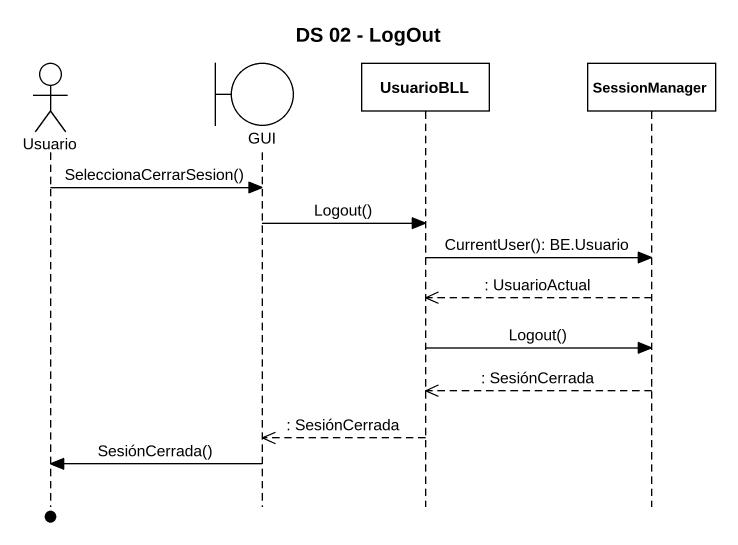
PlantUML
@startuml
title DS 02 - LogOut
hide footbox
actor Usuario
boundary GUI
participant UsuarioBLL
participant SessionManager

Usuario -> GUI : SeleccionaCerrarSesion()
GUI -> UsuarioBLL : Logout()
UsuarioBLL -> SessionManager : CurrentUser(): BE.Usuario
SessionManager -->> UsuarioBLL : : UsuarioActual
UsuarioBLL -> SessionManager : Logout()
SessionManager -->> UsuarioBLL : : SesiónCerrada
UsuarioBLL -->> GUI : : SesiónCerrada
GUI -> Usuario : SesiónCerrada()
@enduml
